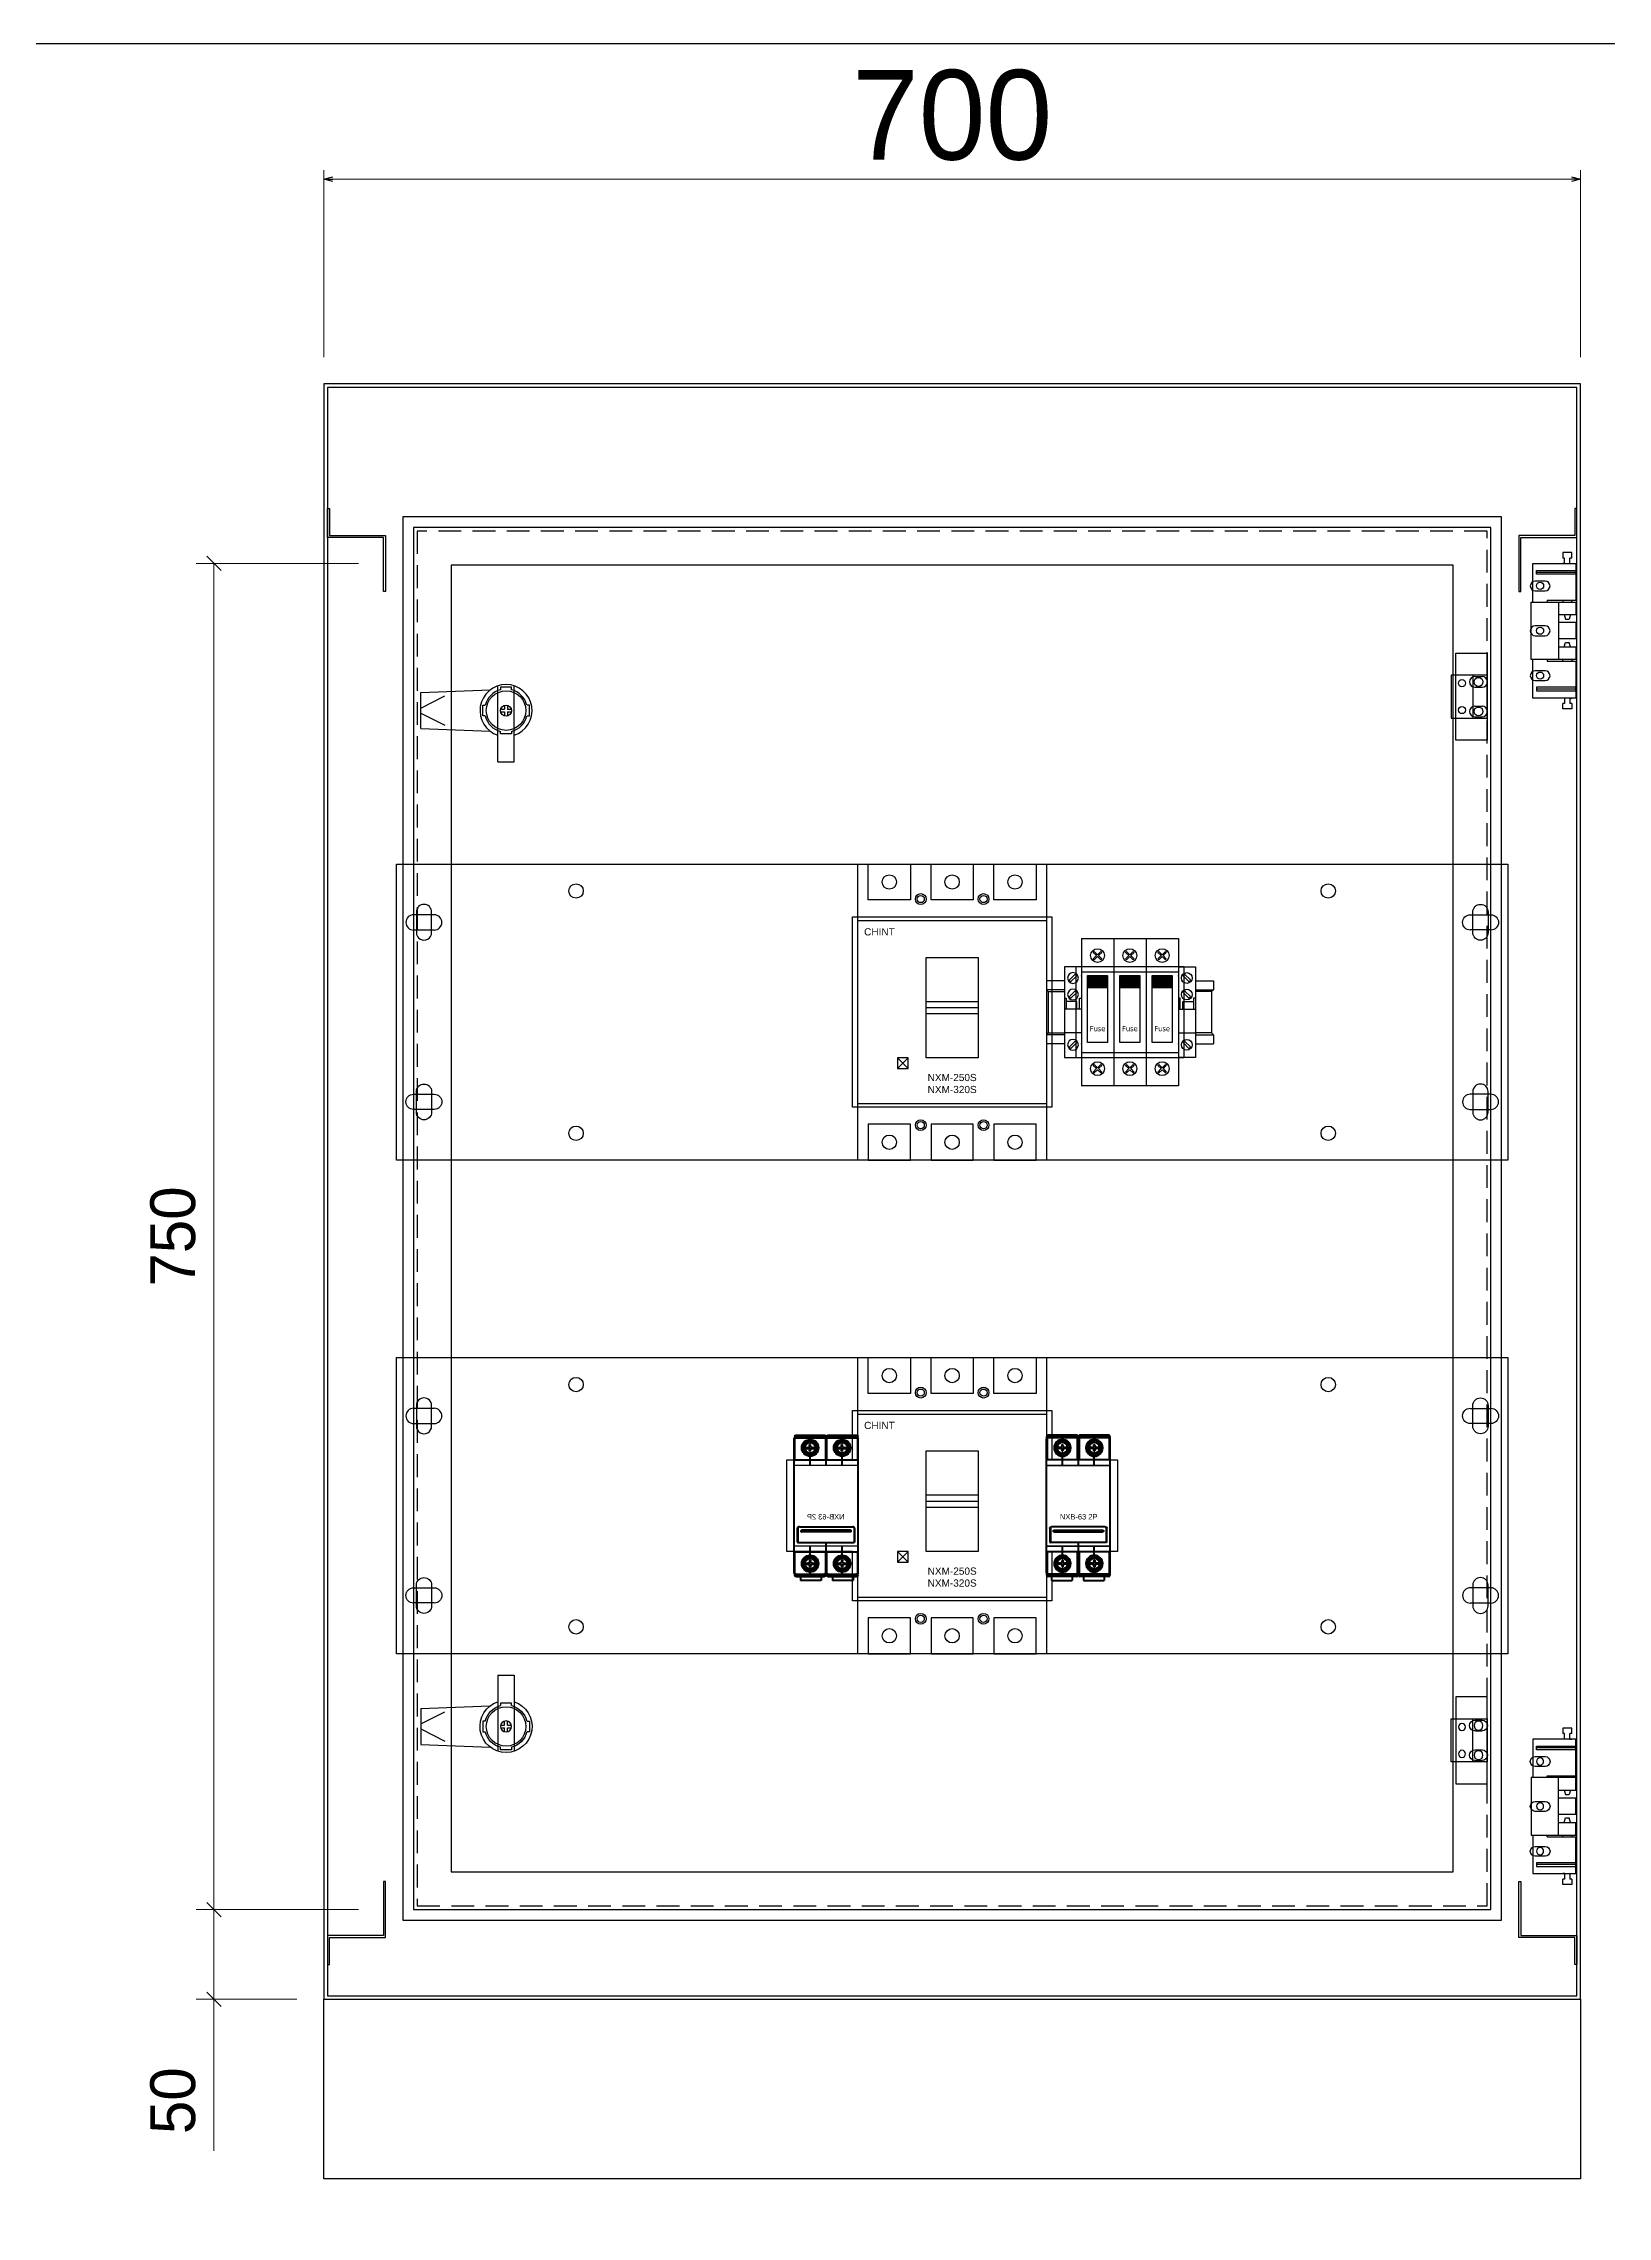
# Model space of a CAD drawing. Header units: millimetres. Extents: x 0 to 3136, y 0 to 2218.
# Drawn here: x 1008 to 1879, y 1007 to 2218 of the extents above; entities that cross this region are included whole.
import ezdxf
from ezdxf.enums import TextEntityAlignment as Align

# ---------------------------------------------------------------- set-up
doc = ezdxf.new("R2010")
doc.units = ezdxf.units.MM
doc.linetypes.add('HIDDENX2', pattern=[19.05, 12.7, -6.35])
doc.linetypes.add('KM_SOLID', pattern=[0])
for name, color, linetype in [('CNC', 7, 'Continuous'), ('DIM', 253, 'Continuous'), ('HEATER', 1, 'Continuous'), ('INSIDE', 6, 'Continuous')]:
    doc.layers.add(name, color=color, linetype=linetype)
doc.layers.add('粗线层', color=3, linetype='KM_SOLID', lineweight=40)
doc.styles.add('Arial', font='arial.ttf')
doc.styles.add('Tahoma (Input Text)', font='tahoma.ttf')
doc.dimstyles.new('CNC', dxfattribs={"dimtxt": 50, "dimasz": 5, "dimexe": 5, "dimexo": 15, "dimgap": 10, "dimtad": 1, "dimdec": 0, "dimtxsty": 'Standard', "dimblk": 'OPEN30', "dimcen": 10, "dimclrd": 5, "dimclre": 5, "dimclrt": 3, "dimazin": 3, "dimtfac": 1, "dimtdec": 0, "dimtmove": 0, "dimatfit": 3, "dimldrblk": 'ARCHTICK', "dimlwd": 9, "dimlwe": 9})
doc.dimstyles.new('Dim-25', dxfattribs={"dimtxt": 25, "dimasz": 8, "dimexe": 10, "dimexo": 15, "dimgap": 10, "dimtad": 1, "dimdec": 0, "dimtxsty": 'Standard', "dimblk": 'OBLIQUE', "dimcen": 10, "dimclrd": 5, "dimclre": 5, "dimclrt": 3, "dimazin": 3, "dimtfac": 1, "dimtdec": 0, "dimtmove": 0, "dimatfit": 3, "dimldrblk": 'OBLIQUE', "dimlwd": 9, "dimlwe": 9})

# ---------------------------------------------------------------- blocks, each defined once
blk = doc.blocks.new('khungtenAsean2')
at = {"color": 7}
blk.add_lwpolyline([(0, 0), (2970, 0), (2970, -2100), (0, -2100)], close=True, dxfattribs=at)
at = {"color": 1, "style": 'Tahoma (Input Text)', "flags": 8}
for tag, p in [('#03', (506.6, -2019.3)), ('#01', (137.1, -2021.3)), ('#05', (1106.6, -2021.3)), ('#07', (1834.7, -2021.3)), ('#09', (2146.7, -2021.3)), ('#02', (98.5, -2081.3)), ('#04', (486.1, -2081.3)), ('#06', (1065.3, -2081.3)), ('#08', (1817.4, -2081.3)), ('#10', (2146.7, -2081.3))]:
    blk.add_attdef(tag, p, '', height=25, dxfattribs=at)
blk.add_attdef('#11', text='', height=25, dxfattribs=at).set_placement((2915, -2067.3), align=Align.CENTER)
blk = doc.blocks.new('*D3')
at = {"color": 0, "linetype": 'ByBlock', "lineweight": -2}
for p, q in [((1164.1, 2142), (1169.1, 2143.3)), ((1859.1, 2143.3), (1864.1, 2142)), ((1169.1, 2140.7), (1164.1, 2142)), ((1164.1, 2142), (1169.1, 2142)), ((1864.1, 2142), (1859.1, 2140.7)), ((1864.1, 2142), (1859.1, 2142))]:
    blk.add_line(p, q, dxfattribs=at)
at = {"layer": 'Defpoints', "color": 0, "transparency": 16777216}
for p in [(1864.1, 2142), (1164.1, 2027.9), (1864.1, 2027.9)]:
    blk.add_point(p, dxfattribs=at)
at = {"layer": 'DIM', "color": 5, "lineweight": 9, "transparency": 16777216}
for p, q in [((1164.1, 2042.9), (1164.1, 2147)), ((1864.1, 2042.9), (1864.1, 2147)), ((1169.1, 2142), (1859.1, 2142))]:
    blk.add_line(p, q, dxfattribs=at)
at = {"layer": 'DIM', "color": 3, "transparency": 16777216, "insert": (1514.1, 2177.5), "char_height": 50, "attachment_point": 5}
blk.add_mtext('700', dxfattribs=at)
blk = doc.blocks.new('_ArchTick')
at = {"color": 0, "const_width": 0.15}
blk.add_lwpolyline([(-0.5, -0.5), (0.5, 0.5)], dxfattribs=at)
blk = doc.blocks.new('_Open30')
at = {"color": 0, "linetype": 'ByBlock', "lineweight": -2}
for p, q in [((-1, 0.27), (0, 0)), ((0, 0), (-1, -0.27)), ((0, 0), (-1, 0))]:
    blk.add_line(p, q, dxfattribs=at)
blk = doc.blocks.new('HL011-1-5')
at = {"color": 1}
for p, q in [((21.65, 81), (16.65, 81)), ((16.65, 81), (16.65, 78)), ((17.65, 78), (16.65, 78)), ((17.65, 75), (16.65, 75)), ((17.65, 75), (17.65, 78)), ((21.65, 78), (20.65, 78)), ((20.65, 75), (20.65, 78)), ((20.65, 75), (21.65, 75)), ((21.65, 78), (21.65, 81)), ((24, 70), (2, 70)), ((8, 54.5), (8, 53.5)), ((8, 54.5), (24, 54.5)), ((14.3, 53.5), (14.3, 21.5)), ((16.65, 54.5), (16.65, 53.5)), ((21.65, 53.5), (21.65, 54.5)), ((14.3, 46.5), (24, 46.5)), ((24, 42), (14.3, 42)), ((17.4, 46.5), (18.15, 44)), ((18.15, 44), (20.15, 44)), ((20.9, 46.5), (20.15, 44)), ((24, 33), (14.3, 33)), ((14.3, 28.5), (24, 28.5)), ((17.4, 28.5), (18.15, 31)), ((18.15, 31), (20.15, 31)), ((20.9, 28.5), (20.15, 31)), ((8, 21.5), (8, 20.5)), ((8, 20.5), (24, 20.5)), ((16.65, 20.5), (16.65, 21.5)), ((21.65, 21.5), (21.65, 20.5)), ((24, 5), (2, 5)), ((17.65, 0), (16.65, 0)), ((16.65, -6), (16.65, -3)), ((17.65, -3), (16.65, -3)), ((21.65, -6), (16.65, -6)), ((17.65, 0), (17.65, -3)), ((20.65, 0), (20.65, -3)), ((20.65, 0), (21.65, 0)), ((21.65, -3), (20.65, -3)), ((21.65, -3), (21.65, -6))]:
    blk.add_line(p, q, dxfattribs=at)
for points in [[(0, 53.5), (0, 75), (24, 75), (24, 54.5)], [(24, 28.5), (24, 21.5), (-1, 21.5), (-1, 53.5), (24, 53.5), (24, 46.5)], [(24, 42), (24, 33)], [(24, 20.5), (24, 0), (0, 0), (0, 21.5)]]:
    blk.add_lwpolyline(points, dxfattribs=at)
for points in [[(2, 71), (24, 71), (24, 69), (2, 69)], [(2, 4), (24, 4), (24, 6), (2, 6)]]:
    blk.add_lwpolyline(points, close=True, dxfattribs=at)
for centre in [(4, 62.5), (4, 37.5), (4, 12.5)]:
    blk.add_circle(centre, 2, dxfattribs=at)
blk = doc.blocks.new('ovan6x10')
at = {"color": 2}
for p, q in [((3, 6), (7, 6)), ((3, 0), (7, 0))]:
    blk.add_line(p, q, dxfattribs=at)
for centre, start, end in [((3, 3), 90, 270), ((7, 3), 270, 90)]:
    blk.add_arc(centre, 3, start, end, dxfattribs=at)
blk = doc.blocks.new('HL036-1-1')
at = {"color": 1}
blk.add_line((9.5, 36.2), (9.5, 12.2), dxfattribs=at)
for points in [[(0, 48.5), (17.5, 48.5), (17.5, 0), (0, 0)], [(-2.5, 12.2), (17.5, 12.2), (17.5, 36.2), (-2.5, 36.2)]]:
    blk.add_lwpolyline(points, close=True, dxfattribs=at)
for centre, radius in [((3.5, 31.8), 2), ((12.7, 32.5), 2.5), ((3.5, 16.8), 2), ((12.7, 16), 2.5)]:
    blk.add_circle(centre, radius, dxfattribs=at)
blk = doc.blocks.new('SDGFGHGHG')
at = {"layer": 'HEATER'}
for p, q in [((860892.9, 570780.5), (860931.6, 570782)), ((860892.9, 570760.5), (860892.9, 570780.5)), ((860892.9, 570771.9), (860906.3, 570778.7)), ((860935.9, 570742), (860935.9, 570784.3)), ((860944.9, 570742), (860944.9, 570784.3)), ((860892.9, 570769.1), (860906.3, 570762.4)), ((860937.5, 570771.3), (860939.5, 570771.3)), ((860937.5, 570769.8), (860939.5, 570769.8)), ((860939.5, 570773.5), (860939.5, 570771.3)), ((860939.5, 570769.8), (860939.5, 570767.6)), ((860941.3, 570773.5), (860941.3, 570771.3)), ((860941.3, 570771.3), (860943.4, 570771.3)), ((860941.3, 570769.8), (860941.3, 570767.6)), ((860941.3, 570769.8), (860943.4, 570769.8)), ((860892.9, 570760.5), (860931.6, 570759.1)), ((860935.9, 570742), (860944.9, 570742))]:
    blk.add_line(p, q, dxfattribs=at)
blk.add_circle((860940.4, 570770.5), 3.08, dxfattribs=at)
blk.add_arc((860940.4, 570770.5), 14.5, 288.08, 251.92, dxfattribs=at)
blk = doc.blocks.new('SĐFHGGH')
at = {"layer": 'HEATER'}
for points in [[(860943.4, 570717), (860943.4, 570718.4), (860937.4, 570718.4), (860937.4, 570717)], [(860928.8, 570702.4), (860927.4, 570702.4), (860927.4, 570708.4), (860928.8, 570708.4)], [(860952.1, 570702.4), (860953.4, 570702.4), (860953.4, 570708.4), (860952.1, 570708.4)], [(860943.4, 570693.8), (860943.4, 570692.4), (860937.4, 570692.4), (860937.4, 570693.8)]]:
    blk.add_lwpolyline(points, dxfattribs=at)
for start, end in [(104.4775, 165.5225), (14.4775, 75.5225), (194.4775, 255.5225), (284.4775, 345.5225)]:
    blk.add_arc((860940.4, 570705.4), 12, start, end, dxfattribs=at)
blk = doc.blocks.new('MS722')
for name, p in [('SDGFGHGHG', (-860940.4, -570770.5)), ('SĐFHGGH', (-860940.4, -570705.4))]:
    blk.add_blockref(name, p)
blk = doc.blocks.new('nxm-250-320-1')
at = {"color": 7}
for p, q in [((29471.4, -129233.4), (29576.4, -129233.4)), ((29509.4, -129281.9), (29538.4, -129281.9)), ((29493.4, -129315.9), (29499.4, -129309.9)), ((29499.4, -129315.9), (29493.4, -129309.9)), ((29471.4, -129335.4), (29576.4, -129335.4))]:
    blk.add_line(p, q, dxfattribs=at)
for points in [[(29471.4, -129201.9), (29576.4, -129201.9), (29576.4, -129366.9), (29471.4, -129366.9)], [(29509.4, -129253.9), (29538.4, -129253.9), (29538.4, -129309.9), (29509.4, -129309.9)], [(29509.4, -129278.4), (29538.4, -129278.4), (29538.4, -129285.4), (29509.4, -129285.4)], [(29493.4, -129315.9), (29499.4, -129315.9), (29499.4, -129309.9), (29493.4, -129309.9)]]:
    blk.add_lwpolyline(points, close=True, dxfattribs=at)
at = {"color": 1}
for points in [[(29477.2, -129201.9), (29500.7, -129201.9), (29500.7, -129221.9), (29477.2, -129221.9)], [(29477.2, -129366.9), (29500.7, -129366.9), (29500.7, -129346.9), (29477.2, -129346.9)]]:
    blk.add_lwpolyline(points, close=True, dxfattribs=at)
at = {"color": 2}
for points in [[(29512.2, -129201.9), (29535.7, -129201.9), (29535.7, -129221.9), (29512.2, -129221.9)], [(29512.2, -129366.9), (29535.7, -129366.9), (29535.7, -129346.9), (29512.2, -129346.9)]]:
    blk.add_lwpolyline(points, close=True, dxfattribs=at)
at = {"color": 5}
for points in [[(29547.2, -129201.9), (29570.7, -129201.9), (29570.7, -129221.9), (29547.2, -129221.9)], [(29547.2, -129366.9), (29570.7, -129366.9), (29570.7, -129346.9), (29547.2, -129346.9)]]:
    blk.add_lwpolyline(points, close=True, dxfattribs=at)
at = {"color": 1}
for centre in [(29488.9, -129211.9), (29488.9, -129356.9)]:
    blk.add_circle(centre, 4, dxfattribs=at)
at = {"color": 2}
for centre in [(29523.9, -129211.9), (29523.9, -129356.9)]:
    blk.add_circle(centre, 4, dxfattribs=at)
at = {"color": 5}
for centre in [(29558.9, -129211.9), (29558.9, -129356.9)]:
    blk.add_circle(centre, 4, dxfattribs=at)
at = {"color": 7}
for centre in [(29506.4, -129221.4), (29541.4, -129221.4), (29506.4, -129347.4), (29541.4, -129347.4)]:
    blk.add_circle(centre, 2, dxfattribs=at)
at = {"color": 7, "char_height": 4, "width": 17.069, "attachment_point": 5, "style": 'Arial'}
for s, insert in [('CHINT', (29483.4, -129239.7)), ('NXM-250S\\PNXM-320S', (29523.9, -129324.2))]:
    blk.add_mtext(s, dxfattribs=dict(at, insert=insert))
blk = doc.blocks.new('nxb63-2p')
at = {"color": 7}
for p, q in [((29515.3, -130714.8), (29550.9, -130714.8)), ((29515.3, -130759.8), (29550.9, -130759.8))]:
    blk.add_line(p, q, dxfattribs=at)
at = {"layer": '粗线层', "color": 7}
for p, q in [((29515.3, -130774.7), (29515.3, -130699.9)), ((29515.5, -130699.3), (29515.5, -130698.6)), ((29515.7, -130699.9), (29515.7, -130711.6)), ((29532.1, -130697.9), (29516.2, -130697.9)), ((29532.1, -130698.9), (29516.3, -130698.9)), ((29532.1, -130699.3), (29516.3, -130699.3)), ((29524.2, -130701.5), (29524.2, -130697.9)), ((29532.7, -130711.6), (29532.7, -130699.9)), ((29532.8, -130698.6), (29532.8, -130699.2)), ((29533.1, -130714.8), (29533.1, -130699.9)), ((29533.3, -130699.3), (29533.3, -130698.6)), ((29533.5, -130699.9), (29533.5, -130711.6)), ((29549.9, -130697.9), (29534, -130697.9)), ((29549.9, -130698.9), (29534.1, -130698.9)), ((29549.9, -130699.3), (29534.1, -130699.3)), ((29542, -130701.5), (29542, -130697.9)), ((29550.5, -130711.6), (29550.5, -130699.9)), ((29550.6, -130698.6), (29550.6, -130699.2)), ((29550.9, -130774.7), (29550.9, -130699.9)), ((29515.7, -130711.6), (29515.3, -130711.2)), ((29532.7, -130711.6), (29515.7, -130711.6)), ((29523, -130704.8), (29520.9, -130704.8)), ((29523, -130705.3), (29520.9, -130705.3)), ((29522.8, -130704.8), (29522.8, -130705.3)), ((29523.5, -130705.4), (29523.5, -130704.7)), ((29523.9, -130704.2), (29524.6, -130704.2)), ((29524.6, -130705.8), (29523.9, -130705.8)), ((29524, -130703.8), (29524, -130703.1)), ((29524, -130703.1), (29524.5, -130703.1)), ((29524, -130706.9), (29524, -130706.3)), ((29524, -130706.9), (29524.5, -130706.9)), ((29524.2, -130714.8), (29524.2, -130708.5)), ((29524.5, -130703.8), (29524.5, -130703.1)), ((29524.5, -130706.9), (29524.5, -130706.3)), ((29525, -130704.7), (29525, -130705.4)), ((29527.6, -130704.8), (29525.5, -130704.8)), ((29527.6, -130705.3), (29525.5, -130705.3)), ((29525.7, -130704.8), (29525.7, -130705.3)), ((29533.1, -130711.2), (29532.7, -130711.6)), ((29533.5, -130711.6), (29533.1, -130711.2)), ((29550.5, -130711.6), (29533.5, -130711.6)), ((29540.8, -130704.8), (29538.7, -130704.8)), ((29540.8, -130705.3), (29538.7, -130705.3)), ((29540.6, -130704.8), (29540.6, -130705.3)), ((29541.3, -130705.4), (29541.3, -130704.7)), ((29541.7, -130704.2), (29542.4, -130704.2)), ((29542.4, -130705.8), (29541.7, -130705.8)), ((29541.8, -130703.8), (29541.8, -130703.1)), ((29541.8, -130703.1), (29542.3, -130703.1)), ((29541.8, -130706.9), (29541.8, -130706.3)), ((29541.8, -130706.9), (29542.3, -130706.9)), ((29542, -130714.8), (29542, -130708.5)), ((29542.3, -130703.8), (29542.3, -130703.1)), ((29542.3, -130706.9), (29542.3, -130706.3)), ((29542.8, -130704.7), (29542.8, -130705.4)), ((29545.4, -130704.8), (29543.3, -130704.8)), ((29545.4, -130705.3), (29543.3, -130705.3)), ((29543.5, -130704.8), (29543.5, -130705.3)), ((29550.9, -130711.2), (29550.5, -130711.6)), ((29517.2, -130749.7), (29517.2, -130757.5)), ((29517.5, -130749.4), (29517.5, -130757.8)), ((29517.9, -130749), (29517.8, -130749.1)), ((29548, -130749), (29518.2, -130749)), ((29548.4, -130749), (29548.5, -130749.1)), ((29548.7, -130757.8), (29548.7, -130749.4)), ((29549, -130757.5), (29549, -130749.7)), ((29517.2, -130757.5), (29517.5, -130757.8)), ((29548.7, -130757.8), (29517.5, -130757.8)), ((29519.1, -130751.3), (29519.1, -130751.3)), ((29519.6, -130750.9), (29546.6, -130750.9)), ((29546.6, -130751.5), (29519.6, -130751.5)), ((29546.6, -130751.6), (29519.6, -130751.6)), ((29519.6, -130751.7), (29546.6, -130751.7)), ((29524.2, -130766), (29524.2, -130759.8)), ((29533.1, -130774.7), (29533.1, -130757.8)), ((29542, -130766), (29542, -130759.8)), ((29547.1, -130751.3), (29547.1, -130751.3)), ((29549, -130757.5), (29548.7, -130757.8)), ((29515.3, -130763.4), (29515.7, -130763)), ((29532.7, -130763), (29515.7, -130763)), ((29515.7, -130763), (29515.7, -130774.7)), ((29523, -130769.3), (29520.9, -130769.3)), ((29523, -130769.8), (29520.9, -130769.8)), ((29522.8, -130769.8), (29522.8, -130769.3)), ((29523.5, -130769.9), (29523.5, -130769.2)), ((29523.9, -130768.7), (29524.6, -130768.7)), ((29524.6, -130770.3), (29523.9, -130770.3)), ((29524.5, -130767.6), (29524, -130767.6)), ((29524, -130767.6), (29524, -130768.3)), ((29524, -130770.8), (29524, -130771.4)), ((29524.5, -130771.4), (29524, -130771.4)), ((29524.2, -130776.7), (29524.2, -130773)), ((29524.5, -130767.6), (29524.5, -130768.3)), ((29524.5, -130770.8), (29524.5, -130771.4)), ((29525, -130769.2), (29525, -130769.9)), ((29527.6, -130769.3), (29525.5, -130769.3)), ((29527.6, -130769.8), (29525.5, -130769.8)), ((29525.7, -130769.8), (29525.7, -130769.3)), ((29532.7, -130763), (29533.1, -130763.4)), ((29532.7, -130774.7), (29532.7, -130763)), ((29533.1, -130763.4), (29533.5, -130763)), ((29550.5, -130763), (29533.5, -130763)), ((29533.5, -130763), (29533.5, -130774.7)), ((29540.8, -130769.3), (29538.7, -130769.3)), ((29540.8, -130769.8), (29538.7, -130769.8)), ((29540.6, -130769.8), (29540.6, -130769.3)), ((29541.3, -130769.9), (29541.3, -130769.2)), ((29541.7, -130768.7), (29542.4, -130768.7)), ((29542.4, -130770.3), (29541.7, -130770.3)), ((29542.3, -130767.6), (29541.8, -130767.6)), ((29541.8, -130767.6), (29541.8, -130768.3)), ((29541.8, -130770.8), (29541.8, -130771.4)), ((29542.3, -130771.4), (29541.8, -130771.4)), ((29542, -130776.7), (29542, -130773)), ((29542.3, -130767.6), (29542.3, -130768.3)), ((29542.3, -130770.8), (29542.3, -130771.4)), ((29542.8, -130769.2), (29542.8, -130769.9)), ((29545.4, -130769.3), (29543.3, -130769.3)), ((29545.4, -130769.8), (29543.3, -130769.8)), ((29543.5, -130769.8), (29543.5, -130769.3)), ((29550.5, -130774.7), (29550.5, -130763)), ((29550.5, -130763), (29550.9, -130763.4)), ((29515.5, -130776), (29515.5, -130775.3)), ((29532.1, -130776.7), (29516.2, -130776.7)), ((29532.1, -130775.3), (29516.3, -130775.3)), ((29532.1, -130775.7), (29516.3, -130775.7)), ((29518.1, -130776.7), (29518.1, -130778.9)), ((29518.1, -130778.9), (29529.6, -130778.9)), ((29529.6, -130776.7), (29529.6, -130778.9)), ((29532.8, -130775.4), (29532.8, -130776)), ((29533.3, -130776), (29533.3, -130775.3)), ((29549.9, -130776.7), (29534, -130776.7)), ((29549.9, -130775.3), (29534.1, -130775.3)), ((29549.9, -130775.7), (29534.1, -130775.7)), ((29535.9, -130776.7), (29535.9, -130778.9)), ((29535.9, -130778.9), (29547.4, -130778.9)), ((29547.4, -130776.7), (29547.4, -130778.9)), ((29550.6, -130775.4), (29550.6, -130776))]:
    blk.add_line(p, q, dxfattribs=at)
for centre in [(29524.2, -130705), (29542, -130705), (29524.2, -130769.5), (29542, -130769.5)]:
    blk.add_circle(centre, 3.46, dxfattribs=at)
for centre, radius, start, end in [((29516.3, -130699.9), 1, 90, 180), ((29516.2, -130698.6), 0.7, 90, 180), ((29516.3, -130699.9), 0.6, 90, 180), ((29516.2, -130699.6), 0.7, 90, 130.6008), ((29524.2, -130705), 4.65, 90.0009, 269.9991), ((29524.2, -130705), 4.25, 90.001, 269.999), ((29524.2, -130705), 4.65, 270, 90), ((29524.2, -130705), 4.25, 270, 90), ((29532.1, -130698.6), 0.7, 0, 90), ((29532.1, -130699.9), 1, 0, 90), ((29532.1, -130699.9), 0.6, 0, 90), ((29534.1, -130699.9), 1, 90, 180), ((29534, -130698.6), 0.7, 90, 180), ((29534.1, -130699.9), 0.6, 90, 180), ((29534, -130699.6), 0.7, 90, 130.6008), ((29542, -130705), 4.65, 90.0009, 269.9991), ((29542, -130705), 4.25, 90.001, 269.999), ((29542, -130705), 4.65, 270, 90), ((29542, -130705), 4.25, 270, 90), ((29549.9, -130698.6), 0.7, 0, 90), ((29549.9, -130699.9), 1, 0, 90), ((29549.9, -130699.9), 0.6, 0, 90), ((29524.2, -130705), 3.5, 90, 270), ((29524.2, -130705), 3.33, 175.6934, 184.3066), ((29524.2, -130705), 2.95, 4.8614, 175.1386), ((29524.2, -130705), 2.95, 184.8614, 355.1386), ((29523, -130703.8), 1, 270, 0), ((29523, -130706.3), 1, 0, 90), ((29524.2, -130705), 0.789, 145.0391, 214.9609), ((29524.2, -130705), 0.789, 55.0391, 124.9609), ((29524.2, -130705), 0.789, 235.0391, 304.9609), ((29525.5, -130703.8), 1, 180, 270), ((29525.5, -130706.3), 1, 90, 180), ((29524.2, -130705), 0.789, 325.0391, 34.9609), ((29524.2, -130705), 3.33, 355.6934, 4.3066), ((29542, -130705), 3.5, 90, 270), ((29542, -130705), 3.33, 175.6934, 184.3066), ((29542, -130705), 2.95, 4.8614, 175.1386), ((29542, -130705), 2.95, 184.8614, 355.1386), ((29540.8, -130703.8), 1, 270, 0), ((29540.8, -130706.3), 1, 0, 90), ((29542, -130705), 0.789, 145.0391, 214.9609), ((29542, -130705), 0.789, 55.0391, 124.9609), ((29542, -130705), 0.789, 235.0391, 304.9609), ((29543.3, -130703.8), 1, 180, 270), ((29543.3, -130706.3), 1, 90, 180), ((29542, -130705), 0.789, 325.0391, 34.9609), ((29542, -130705), 3.33, 355.6934, 4.3066), ((29518.1, -130749.7), 0.647, 122.4888, 123.268), ((29548.2, -130749.7), 0.648, 56.7339, 57.5113), ((29524.2, -130769.5), 4.65, 90.0009, 269.9991), ((29524.2, -130769.5), 4.25, 90.001, 269.999), ((29524.2, -130769.5), 3.5, 90, 270), ((29524.2, -130769.5), 3.33, 175.6934, 184.3066), ((29524.2, -130769.5), 2.95, 4.8614, 175.1386), ((29524.2, -130769.5), 2.95, 184.8614, 355.1386), ((29523, -130768.3), 1, 270, 0), ((29523, -130770.8), 1, 0, 90), ((29524.2, -130769.5), 0.789, 145.0391, 214.9609), ((29524.2, -130769.5), 0.789, 55.0391, 124.9609), ((29524.2, -130769.5), 0.789, 235.0391, 304.9609), ((29524.2, -130769.5), 4.65, 270, 90), ((29524.2, -130769.5), 4.25, 270, 90), ((29525.5, -130768.3), 1, 180, 270), ((29525.5, -130770.8), 1, 90, 180), ((29524.2, -130769.5), 0.789, 325.0391, 34.9609), ((29524.2, -130769.5), 3.33, 355.6934, 4.3066), ((29542, -130769.5), 4.65, 90.0009, 269.9991), ((29542, -130769.5), 4.25, 90.001, 269.999), ((29542, -130769.5), 3.5, 90, 270), ((29542, -130769.5), 3.33, 175.6934, 184.3066), ((29542, -130769.5), 2.95, 4.8614, 175.1386), ((29542, -130769.5), 2.95, 184.8614, 355.1386), ((29540.8, -130768.3), 1, 270, 0), ((29540.8, -130770.8), 1, 0, 90), ((29542, -130769.5), 0.789, 145.0391, 214.9609), ((29542, -130769.5), 0.789, 55.0391, 124.9609), ((29542, -130769.5), 0.789, 235.0391, 304.9609), ((29542, -130769.5), 4.65, 270, 90), ((29542, -130769.5), 4.25, 270, 90), ((29543.3, -130768.3), 1, 180, 270), ((29543.3, -130770.8), 1, 90, 180), ((29542, -130769.5), 0.789, 325.0391, 34.9609), ((29542, -130769.5), 3.33, 355.6934, 4.3066), ((29516.3, -130774.7), 1, 180, 270), ((29516.2, -130776), 0.7, 180, 270), ((29516.3, -130774.7), 0.6, 180, 270), ((29532.1, -130774.7), 1, 270, 0), ((29532.1, -130774.7), 0.6, 270, 0), ((29532.1, -130776), 0.7, 270, 0), ((29534.1, -130774.7), 1, 180, 270), ((29534, -130776), 0.7, 180, 270), ((29534.1, -130774.7), 0.6, 180, 270), ((29534, -130775), 0.7, 229.6123, 270), ((29549.9, -130774.7), 1, 270, 0), ((29549.9, -130774.7), 0.6, 270, 0), ((29549.9, -130776), 0.7, 270, 0)]:
    blk.add_arc(centre, radius, start, end, dxfattribs=at)
for points, knots in [([(29517.2, -130749.7), (29517.2, -130749.6), (29517.3, -130749.5), (29517.4, -130749.3), (29517.5, -130749.2), (29517.7, -130749.1), (29517.8, -130749.1)], [0, 0, 0, 0, 0.1743254, 0.3628185, 0.5736123, 0.8074328, 0.8074328, 0.8074328, 0.8074328]), ([(29517.5, -130749.4), (29517.5, -130749.4), (29517.6, -130749.3), (29517.6, -130749.3), (29517.7, -130749.2), (29517.7, -130749.1), (29517.8, -130749.1)], [0, 0, 0, 0, 0.0905721, 0.1855269, 0.2879204, 0.3993702, 0.3993702, 0.3993702, 0.3993702]), ([(29517.8, -130749.1), (29517.8, -130749.1), (29517.8, -130749.1), (29517.9, -130749.1), (29517.9, -130749)], [0, 0, 0, 0, 0.0382171, 0.1579972, 0.1579972, 0.1579972, 0.1579972]), ([(29517.9, -130749), (29517.9, -130749), (29518, -130749), (29518.2, -130749), (29518.2, -130749)], [0, 0, 0, 0, 0.0853298, 0.3522083, 0.3522083, 0.3522083, 0.3522083]), ([(29548, -130749), (29548.1, -130749), (29548.2, -130749), (29548.3, -130749), (29548.4, -130749)], [0, 0, 0, 0, 0.0902199, 0.3521661, 0.3521661, 0.3521661, 0.3521661]), ([(29548.4, -130749), (29548.4, -130749), (29548.5, -130749.1), (29548.5, -130749.1), (29548.5, -130749.1)], [0, 0, 0, 0, 0.040781, 0.1579895, 0.1579895, 0.1579895, 0.1579895]), ([(29548.5, -130749.1), (29548.6, -130749.1), (29548.8, -130749.2), (29548.9, -130749.3), (29549, -130749.5), (29549, -130749.6), (29549, -130749.7)], [0, 0, 0, 0, 0.2338205, 0.4446143, 0.6331075, 0.8074328, 0.8074328, 0.8074328, 0.8074328]), ([(29548.5, -130749.1), (29548.6, -130749.1), (29548.6, -130749.2), (29548.7, -130749.3), (29548.7, -130749.3), (29548.7, -130749.4), (29548.7, -130749.4)], [0, 0, 0, 0, 0.1114563, 0.2138554, 0.3088148, 0.3993911, 0.3993911, 0.3993911, 0.3993911]), ([(29519.1, -130751.3), (29519.1, -130751.2), (29519.2, -130751.2), (29519.2, -130751.1), (29519.3, -130751), (29519.4, -130751), (29519.4, -130751)], [0, 0, 0, 0, 0.0871587, 0.1814111, 0.2868086, 0.4037169, 0.4037169, 0.4037169, 0.4037169]), ([(29519.6, -130751.7), (29519.6, -130751.7), (29519.5, -130751.7), (29519.3, -130751.6), (29519.2, -130751.5), (29519.2, -130751.5), (29519.2, -130751.4), (29519.1, -130751.4), (29519.1, -130751.3)], [0, 0, 0, 0, 0.1936559, 0.3744913, 0.457206, 0.5336366, 0.6040263, 0.669781, 0.669781, 0.669781, 0.669781]), ([(29519.2, -130751.4), (29519.2, -130751.3), (29519.2, -130751.3), (29519.1, -130751.3), (29519.1, -130751.3)], [0, 0, 0, 0, 0.02220504, 0.08690024, 0.08690024, 0.08690024, 0.08690024]), ([(29519.6, -130751.5), (29519.6, -130751.5), (29519.5, -130751.4), (29519.4, -130751.4), (29519.3, -130751.3), (29519.3, -130751.3), (29519.2, -130751.2), (29519.3, -130751.1), (29519.3, -130751.1), (29519.3, -130751)], [0, 0, 0, 0, 0.211945, 0.3079247, 0.3938352, 0.470547, 0.5424257, 0.6161499, 0.6974695, 0.6974695, 0.6974695, 0.6974695]), ([(29519.6, -130751.6), (29519.6, -130751.6), (29519.5, -130751.6), (29519.3, -130751.5), (29519.2, -130751.5), (29519.2, -130751.4), (29519.2, -130751.4)], [0, 0, 0, 0, 0.1616736, 0.313892, 0.4498545, 0.5681572, 0.5681572, 0.5681572, 0.5681572]), ([(29519.3, -130751), (29519.3, -130751), (29519.4, -130751), (29519.4, -130751), (29519.5, -130751)], [0, 0, 0, 0, 0.03489, 0.1484487, 0.1484487, 0.1484487, 0.1484487]), ([(29519.5, -130751), (29519.5, -130751), (29519.5, -130750.9), (29519.6, -130750.9), (29519.6, -130750.9)], [0, 0, 0, 0, 0.0488116, 0.201467, 0.201467, 0.201467, 0.201467]), ([(29546.6, -130750.9), (29546.7, -130750.9), (29546.7, -130750.9), (29546.8, -130751), (29546.8, -130751)], [0, 0, 0, 0, 0.0515696, 0.2014594, 0.2014594, 0.2014594, 0.2014594]), ([(29547, -130751), (29547, -130751.1), (29547, -130751.1), (29547.1, -130751.2), (29547, -130751.2), (29547, -130751.3), (29546.9, -130751.4), (29546.8, -130751.4), (29546.7, -130751.5), (29546.6, -130751.5)], [0, 0, 0, 0, 0.0818249, 0.155907, 0.2279933, 0.3048434, 0.3909201, 0.4871429, 0.699755, 0.699755, 0.699755, 0.699755]), ([(29547.1, -130751.3), (29547.1, -130751.4), (29547.1, -130751.4), (29547.1, -130751.5), (29547.1, -130751.5), (29547, -130751.6), (29546.8, -130751.7), (29546.7, -130751.7), (29546.6, -130751.7)], [0, 0, 0, 0, 0.0657417, 0.1361613, 0.2125808, 0.295298, 0.476143, 0.6697887, 0.6697887, 0.6697887, 0.6697887]), ([(29547.1, -130751.4), (29547.1, -130751.4), (29547.1, -130751.5), (29547, -130751.5), (29546.8, -130751.6), (29546.7, -130751.6), (29546.6, -130751.6)], [0, 0, 0, 0, 0.1183027, 0.2542652, 0.4064836, 0.5681572, 0.5681572, 0.5681572, 0.5681572]), ([(29546.8, -130751), (29546.9, -130751), (29546.9, -130751), (29546.9, -130751), (29547, -130751)], [0, 0, 0, 0, 0.0387355, 0.1460923, 0.1460923, 0.1460923, 0.1460923]), ([(29546.9, -130751), (29546.9, -130751), (29547, -130751), (29547.1, -130751.1), (29547.1, -130751.2), (29547.1, -130751.2), (29547.1, -130751.3)], [0, 0, 0, 0, 0.1169083, 0.2223057, 0.3165582, 0.4037169, 0.4037169, 0.4037169, 0.4037169]), ([(29547.1, -130751.3), (29547.1, -130751.3), (29547.1, -130751.3), (29547.1, -130751.3), (29547.1, -130751.4)], [0, 0, 0, 0, 0.02144427, 0.0869068, 0.0869068, 0.0869068, 0.0869068])]:
    blk.add_open_spline(points, degree=3, knots=knots, dxfattribs=at)
at = {"color": 7, "insert": (29533.3, -130743.4), "char_height": 3, "width": 34.09, "attachment_point": 5, "style": 'Arial'}
blk.add_mtext('NXB-63 2P', dxfattribs=at)
blk = doc.blocks.new('KLIJHKGHD')
at = {"layer": 'DIM'}
for p, q in [((84710.2, 15540.3), (84719.7, 15540.3)), ((84710.2, 15540.3), (84710.2, 15489.8)), ((84716, 15532.1), (84713, 15535.1)), ((84716.9, 15533), (84713.9, 15536)), ((84719.7, 15540.3), (84719.7, 15489.8)), ((84711.2, 15522.8), (84710.2, 15522.8)), ((84711.2, 15516.8), (84711.2, 15522.8)), ((84716, 15522.9), (84713, 15525.9)), ((84716.9, 15523.8), (84713.9, 15526.8)), ((84719.7, 15522.8), (84718.7, 15522.8)), ((84718.7, 15522.8), (84718.7, 15516.8)), ((84719.7, 15532.5), (84729.7, 15532.5)), ((84719.7, 15527.5), (84729.7, 15527.5)), ((84728.7, 15526.5), (84719.7, 15526.5)), ((84729.7, 15527.5), (84728.7, 15526.5)), ((84728.7, 15526.5), (84728.7, 15503.5)), ((84729.7, 15532.5), (84729.7, 15527.5)), ((84710.2, 15516.8), (84719.7, 15516.8)), ((84712.7, 15516.8), (84712.7, 15521.1)), ((84712.7, 15521.1), (84718.7, 15521.1)), ((84710.2, 15503.6), (84719.7, 15503.6)), ((84716, 15494.9), (84713, 15497.9)), ((84716.9, 15495.8), (84713.9, 15498.8)), ((84728.7, 15503.5), (84719.7, 15503.5)), ((84719.7, 15502.5), (84729.7, 15502.5)), ((84728.7, 15503.5), (84729.7, 15502.5)), ((84729.7, 15502.5), (84729.7, 15497.5)), ((84719.7, 15489.8), (84710.2, 15489.8)), ((84719.7, 15497.5), (84729.7, 15497.5))]:
    blk.add_line(p, q, dxfattribs=at)
for centre in [(84714.9, 15534.1), (84714.9, 15524.9), (84714.9, 15496.9)]:
    blk.add_circle(centre, 3, dxfattribs=at)
for centre, radius, start, end in [((84713.1, 15535.3), 0.2, 146.4992, 225), ((84714.9, 15534.1), 2.35, 123.5008, 146.4992), ((84713.8, 15535.9), 0.2, 45, 123.5008), ((84713.1, 15526.1), 0.2, 146.4992, 225), ((84714.9, 15524.9), 2.35, 123.5008, 146.4992), ((84713.8, 15526.7), 0.2, 45, 123.5008), ((84716.1, 15532.3), 0.2, 225, 303.5008), ((84716.1, 15523.1), 0.2, 225, 303.5008), ((84714.9, 15534.1), 2.35, 303.5008, 326.4992), ((84714.9, 15524.9), 2.35, 303.5008, 326.4992), ((84716.7, 15532.9), 0.2, 326.4992, 45), ((84716.7, 15523.7), 0.2, 326.4992, 45), ((84713.1, 15498.1), 0.2, 146.4992, 225), ((84714.9, 15496.9), 2.35, 123.5008, 146.4992), ((84713.8, 15498.7), 0.2, 45, 123.5008), ((84716.1, 15495.1), 0.2, 225, 303.5008), ((84714.9, 15496.9), 2.35, 303.5008, 326.4992), ((84716.7, 15495.7), 0.2, 326.4992, 45)]:
    blk.add_arc(centre, radius, start, end, dxfattribs=at)
for p in [(84710.2, 15535.4), (84710.2, 15497.5)]:
    blk.add_point(p, dxfattribs=at)
blk = doc.blocks.new('FFERERER')
at = {"layer": 'DIM'}
h = blk.add_hatch(dxfattribs=at)
h.set_pattern_fill('ANSI31', color=256, style=0)
h.set_pattern_definition([(45, (17.11928, 0), (-0.088388347648, 0.088388347648), [])])
h.paths.add_polyline_path([(512529.7, 359877), (512518.5, 359877), (512518.5, 359870.3), (512529.7, 359870.3)])
for p, q in [((512515.1, 359897.6), (512533.1, 359897.6)), ((512515.1, 359897.6), (512515.1, 359815.6)), ((512521.7, 359889.9), (512522.3, 359890.4)), ((512523.5, 359888.1), (512521.7, 359889.9)), ((512521.7, 359886.2), (512523.5, 359888.1)), ((512521.7, 359886.2), (512522.3, 359885.7)), ((512524.1, 359888.6), (512522.3, 359890.4)), ((512522.3, 359885.7), (512524.1, 359887.5)), ((512524.1, 359888.6), (512525.9, 359890.4)), ((512525.9, 359885.7), (512524.1, 359887.5)), ((512524.6, 359888.1), (512526.4, 359889.9)), ((512526.4, 359886.2), (512524.6, 359888.1)), ((512525.9, 359890.4), (512526.4, 359889.9)), ((512525.9, 359885.7), (512526.4, 359886.2)), ((512533.1, 359897.6), (512533.1, 359815.6)), ((512515.1, 359879.1), (512533.1, 359879.1)), ((512515.1, 359834.1), (512533.1, 359834.1)), ((512521.7, 359826.9), (512522.3, 359827.4)), ((512521.7, 359826.9), (512523.5, 359825.1)), ((512523.5, 359825.1), (512521.7, 359823.2)), ((512522.3, 359827.4), (512524.1, 359825.6)), ((512525.9, 359827.4), (512524.1, 359825.6)), ((512526.4, 359826.9), (512524.6, 359825.1)), ((512524.6, 359825.1), (512526.4, 359823.2)), ((512525.9, 359827.4), (512526.4, 359826.9)), ((512533.1, 359815.6), (512515.1, 359815.6)), ((512521.7, 359823.2), (512522.3, 359822.7)), ((512524.1, 359824.5), (512522.3, 359822.7)), ((512524.1, 359824.5), (512525.9, 359822.7)), ((512525.9, 359822.7), (512526.4, 359823.2))]:
    blk.add_line(p, q, dxfattribs=at)
for points in [[(512518.5, 359877), (512529.7, 359877), (512529.7, 359870.3), (512518.5, 359870.3)], [(512518.5, 359870.3), (512529.7, 359870.3), (512529.7, 359839.7), (512518.5, 359839.7)]]:
    blk.add_lwpolyline(points, close=True, dxfattribs=at)
for centre in [(512524.1, 359888.1), (512524.1, 359825.1)]:
    blk.add_circle(centre, 3.85, dxfattribs=at)
at = {"layer": 'DIM', "insert": (512524.1, 359847.4), "char_height": 3, "width": 11.15, "attachment_point": 5, "style": 'Tahoma (Input Text)'}
blk.add_mtext('Fuse', dxfattribs=at)
blk = doc.blocks.new('*D17')
at = {"color": 0, "linetype": 'ByBlock', "lineweight": -2}
for p, q in [((1106.9, 1173.9), (1098.9, 1181.9)), ((1098.9, 1131.9), (1106.9, 1123.9))]:
    blk.add_line(p, q, dxfattribs=at)
at = {"layer": 'Defpoints', "color": 0, "ltscale": 3, "transparency": 16777216}
for p in [(1102.9, 1177.9), (1198.5, 1177.9), (1164.1, 1127.9)]:
    blk.add_point(p, dxfattribs=at)
at = {"layer": 'DIM', "color": 5, "lineweight": 9, "ltscale": 3, "transparency": 16777216}
for p, q in [((1183.5, 1177.9), (1092.9, 1177.9)), ((1102.9, 1177.9), (1102.9, 1127.9)), ((1149.1, 1127.9), (1092.9, 1127.9)), ((1102.9, 1127.9), (1102.9, 1043.5))]:
    blk.add_line(p, q, dxfattribs=at)
at = {"layer": 'DIM', "color": 3, "ltscale": 3, "transparency": 16777216, "insert": (1080.1, 1071.4), "char_height": 25, "attachment_point": 5, "rotation": 90}
blk.add_mtext('50', dxfattribs=at)
blk = doc.blocks.new('_Oblique')
at = {"color": 0, "linetype": 'ByBlock', "lineweight": -2}
blk.add_line((-0.5, -0.5), (0.5, 0.5), dxfattribs=at)
blk = doc.blocks.new('*D18')
at = {"color": 0, "linetype": 'ByBlock', "lineweight": -2}
for p, q in [((1106.9, 1923.9), (1098.9, 1931.9)), ((1098.9, 1181.9), (1106.9, 1173.9))]:
    blk.add_line(p, q, dxfattribs=at)
at = {"layer": 'Defpoints', "color": 0, "ltscale": 3, "transparency": 16777216}
for p in [(1102.9, 1927.9), (1198.5, 1927.9), (1198.5, 1177.9)]:
    blk.add_point(p, dxfattribs=at)
at = {"layer": 'DIM', "color": 5, "lineweight": 9, "ltscale": 3, "transparency": 16777216}
for p, q in [((1183.5, 1927.9), (1092.9, 1927.9)), ((1102.9, 1177.9), (1102.9, 1927.9)), ((1183.5, 1177.9), (1092.9, 1177.9))]:
    blk.add_line(p, q, dxfattribs=at)
at = {"layer": 'DIM', "color": 3, "ltscale": 3, "transparency": 16777216, "insert": (1080.1, 1552.9), "char_height": 25, "attachment_point": 5, "rotation": 90}
blk.add_mtext('750', dxfattribs=at)
blk = doc.blocks.new('ovan8.5x20')
at = {"layer": 'CNC', "color": 2, "lineweight": -3}
for p, q in [((5.7, 4.2), (-5.8, 4.2)), ((-5.8, -4.2), (5.7, -4.2))]:
    blk.add_line(p, q, dxfattribs=at)
for centre, start, end in [((-5.8, 0), 90, 270), ((5.7, 0), 270, 90)]:
    blk.add_arc(centre, 4.25, start, end, dxfattribs=at)

msp = doc.modelspace()

# ---------------------------------------------------------------- linework, layer by layer
at = {"color": 7}
for points in [[(1164.1, 1127.9), (1864.1, 1127.9), (1864.1, 2027.9), (1164.1, 2027.9)], [(1166.1, 1129.9), (1862.1, 1129.9), (1862.1, 2025.9), (1166.1, 2025.9)], [(1208.1, 1171.9), (1820.1, 1171.9), (1820.1, 1953.9), (1208.1, 1953.9)]]:
    msp.add_lwpolyline(points, close=True, dxfattribs=at)
at = {"color": 8}
for points in [[(1197.3, 1912.3), (1197.3, 1942.3), (1166.1, 1942.3), (1166.1, 1958.5), (1167.3, 1958.5), (1167.3, 1943.5), (1198.5, 1943.5), (1198.5, 1912.3)], [(1830.9, 1912.3), (1830.9, 1942.3), (1862.1, 1942.3), (1862.1, 1958.5), (1860.9, 1958.5), (1860.9, 1943.5), (1829.7, 1943.5), (1829.7, 1912.3)], [(1197.3, 1193.5), (1197.3, 1163.5), (1166.1, 1163.5), (1166.1, 1147.3), (1167.3, 1147.3), (1167.3, 1162.3), (1198.5, 1162.3), (1198.5, 1193.5)], [(1830.9, 1193.5), (1830.9, 1163.5), (1862.1, 1163.5), (1862.1, 1147.3), (1860.9, 1147.3), (1860.9, 1162.3), (1829.7, 1162.3), (1829.7, 1193.5)]]:
    msp.add_lwpolyline(points, close=True, dxfattribs=at)
at = {"color": 6}
msp.add_lwpolyline([(1214.1, 1177.9), (1814.1, 1177.9), (1814.1, 1947.9), (1214.1, 1947.9)], close=True, dxfattribs=at)
at = {"color": 6, "linetype": 'HIDDENX2'}
msp.add_lwpolyline([(1216.1, 1179.9), (1812.1, 1179.9), (1812.1, 1945.9), (1216.1, 1945.9)], close=True, dxfattribs=at)
at = {"color": 3}
msp.add_lwpolyline([(1235.1, 1198.9), (1793.1, 1198.9), (1793.1, 1926.9), (1235.1, 1926.9)], close=True, dxfattribs=at)
at = {"color": 2}
for points in [[(1838.9, 1918.1, 1), (1838.9, 1912.6), (1844.4, 1912.6, 1), (1844.4, 1918.1)], [(1838.9, 1893.1, 1), (1838.9, 1887.6), (1844.4, 1887.6, 1), (1844.4, 1893.1)], [(1838.9, 1868.1, 1), (1838.9, 1862.6), (1844.4, 1862.6, 1), (1844.4, 1868.1)], [(1838.9, 1257.6, -1), (1838.9, 1263.1), (1844.4, 1263.1, -1), (1844.4, 1257.6)], [(1838.9, 1232.6, -1), (1838.9, 1238.1), (1844.4, 1238.1, -1), (1844.4, 1232.6)], [(1838.9, 1207.6, -1), (1838.9, 1213.1), (1844.4, 1213.1, -1), (1844.4, 1207.6)]]:
    msp.add_lwpolyline(points, format="xyb", close=True, dxfattribs=at)
at = {"color": 8, "ltscale": 3}
for points in [[(1204.6, 1760.4), (1823.6, 1760.4), (1823.6, 1595.4), (1204.6, 1595.4)], [(1204.6, 1485.4), (1823.6, 1485.4), (1823.6, 1320.4), (1204.6, 1320.4)]]:
    msp.add_lwpolyline(points, close=True, dxfattribs=at)
at = {"color": 2, "ltscale": 3}
for points in [[(1458.6, 1730.9), (1569.6, 1730.9), (1569.6, 1624.9), (1458.6, 1624.9)], [(1583.1, 1703.4), (1643.1, 1703.4), (1643.1, 1652.4), (1583.1, 1652.4)]]:
    msp.add_lwpolyline(points, close=True, dxfattribs=at)
for points in [[(1458.6, 1428.4), (1458.6, 1455.9), (1569.6, 1455.9), (1569.6, 1428.4)], [(1458.6, 1377.4), (1422, 1377.4), (1422, 1428.4), (1458.6, 1428.4)], [(1569.6, 1428.4), (1606.2, 1428.4), (1606.2, 1377.4), (1569.6, 1377.4)], [(1569.6, 1377.4), (1569.6, 1349.9), (1458.6, 1349.9), (1458.6, 1377.4)]]:
    msp.add_lwpolyline(points, dxfattribs=at)
at = {"color": 7, "ltscale": 3}
for points in [[(1566.6, 1425.4), (1602.2, 1425.4), (1602.2, 1380.4), (1566.6, 1380.4)], [(1164.1, 1127.9), (1864.1, 1127.9), (1864.1, 1027.9), (1164.1, 1027.9)]]:
    msp.add_lwpolyline(points, close=True, dxfattribs=at)
at = {"color": 2}
for centre in [(1265.6, 1845.9), (1265.6, 1279.9)]:
    msp.add_circle(centre, 11, dxfattribs=at)
at = {"color": 2, "ltscale": 3}
for centre, radius in [((1304.6, 1745.4), 4), ((1496.6, 1740.9), 3), ((1531.6, 1740.9), 3), ((1723.6, 1745.4), 4), ((1304.6, 1610.4), 4), ((1496.6, 1614.9), 3), ((1531.6, 1614.9), 3), ((1723.6, 1610.4), 4), ((1304.6, 1470.4), 4), ((1496.6, 1465.9), 3), ((1531.6, 1465.9), 3), ((1723.6, 1470.4), 4), ((1304.6, 1335.4), 4), ((1496.6, 1339.9), 3), ((1531.6, 1339.9), 3), ((1723.6, 1335.4), 4)]:
    msp.add_circle(centre, radius, dxfattribs=at)

# ---------------------------------------------------------------- block references
at = {"color": 7, "xscale": 1.055999999996856, "yscale": 1.055999999996856, "zscale": 1.055999999996856}
msp.add_blockref('khungtenAsean2', (0, 2217.6), dxfattribs=at)
at = {"color": 7}
for name, p in [('HL011-1-5', (1837.6, 1852.9)), ('HL036-1-1', (1794.6, 1829.4)), ('ovan6x10', (1802.3, 1858.9)), ('MS722', (1265.6, 1845.9)), ('ovan6x10', (1802.3, 1842.4)), ('nxm-250-320-1', (-28009.8, 130962.3)), ('nxm-250-320-1', (-28009.8, 130687.3)), ('nxb63-2p', (-27948.7, 132140.1))]:
    msp.add_blockref(name, p, dxfattribs=at)
at = {"color": 7, "xscale": -1}
msp.add_blockref('nxb63-2p', (30977, 132140.1), dxfattribs=at)
at = {"color": 7, "xscale": -1, "rotation": 180}
for name, p in [('MS722', (1265.6, 1279.9)), ('HL036-1-1', (1794.6, 1296.4)), ('ovan6x10', (1802.3, 1283.4)), ('HL011-1-5', (1837.6, 1272.9)), ('ovan6x10', (1802.3, 1266.9))]:
    msp.add_blockref(name, p, dxfattribs=at)
at = {"layer": 'CNC', "lineweight": -3}
for p in [(1219.9, 1727.9), (1219.9, 1452.9)]:
    msp.add_blockref('ovan8.5x20', p, dxfattribs=at)
for p, rotation in [((1219.9, 1727.9), 270), ((1808.4, 1627.9), 90), ((1808.4, 1627.9), 180), ((1219.9, 1452.9), 270), ((1808.4, 1352.9), 180), ((1808.4, 1352.9), 90)]:
    msp.add_blockref('ovan8.5x20', p, dxfattribs=dict(at, rotation=rotation))
at = {"layer": 'CNC', "lineweight": -3, "xscale": -1}
for p in [(1808.4, 1727.9), (1808.4, 1452.9)]:
    msp.add_blockref('ovan8.5x20', p, dxfattribs=at)
for p, rotation in [((1808.4, 1727.9), 90), ((1219.9, 1627.9), 270), ((1219.9, 1627.9), 180), ((1808.4, 1452.9), 90), ((1219.9, 1352.9), 180), ((1219.9, 1352.9), 270)]:
    msp.add_blockref('ovan8.5x20', p, dxfattribs=dict(at, rotation=rotation))
at = {"layer": 'DIM', "xscale": -1}
msp.add_blockref('KLIJHKGHD', (86296.3, -13837.2), dxfattribs=at)
at = {"layer": 'DIM'}
msp.add_blockref('KLIJHKGHD', (-83070.1, -13837.2), dxfattribs=at)
at = {"layer": 'INSIDE'}
for p in [(-510929, -358178.7), (-510911, -358178.7), (-510893, -358178.7)]:
    msp.add_blockref('FFERERER', p, dxfattribs=at)

# ---------------------------------------------------------------- dimensions: what is measured, and where the dimension line sits
at = {"layer": 'DIM', "color": 7}
dim = msp.add_linear_dim(base=(1864.1, 2142), p1=(1164.1, 2027.9), p2=(1864.1, 2027.9), dimstyle='CNC', dxfattribs=at)
dim.commit()
dim.dimension.update_dxf_attribs({"geometry": '*D3', "text_midpoint": (1514.1, 2177.5)})
at = {"layer": 'DIM', "color": 7, "ltscale": 3}
dim = msp.add_linear_dim(base=(1102.9, 1927.9), p1=(1198.5, 1177.9), p2=(1198.5, 1927.9), angle=90, dimstyle='Dim-25', dxfattribs=at)
dim.commit()
dim.dimension.update_dxf_attribs({"geometry": '*D18', "text_midpoint": (1080.1, 1552.9)})
dim = msp.add_linear_dim(base=(1102.9, 1177.9), p1=(1164.1, 1127.9), p2=(1198.5, 1177.9), angle=90, dimstyle='Dim-25', dxfattribs=at)
dim.commit()
dim.dimension.update_dxf_attribs({"geometry": '*D17', "text_midpoint": (1102.9, 1071.4), "dimtype": 160})

doc.saveas('drawing.dxf')
